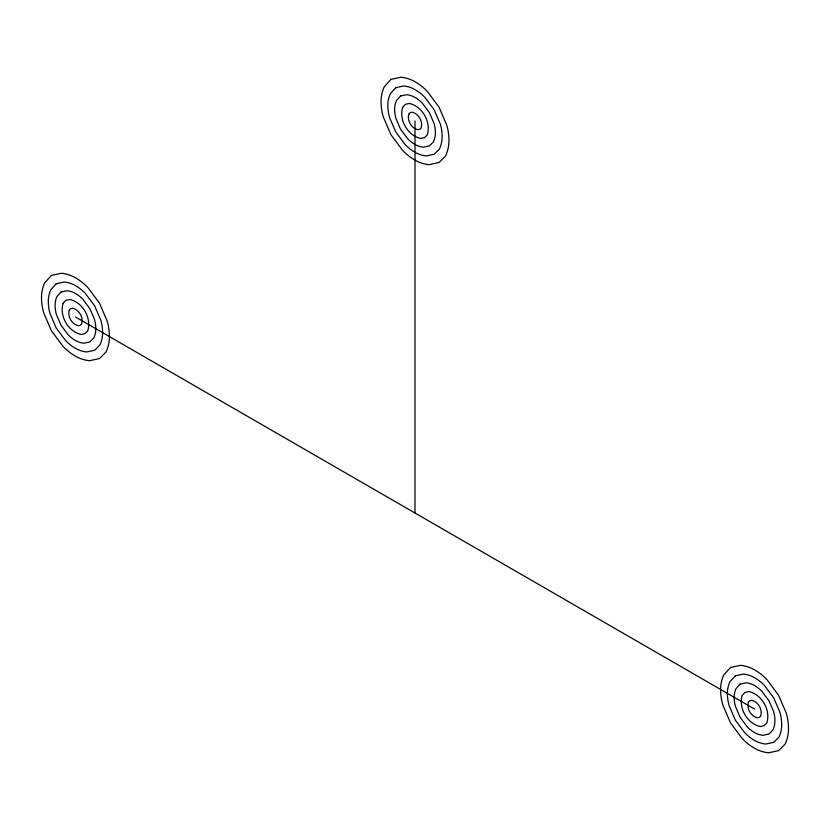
<?xml version="1.0" encoding="UTF-8"?>
<svg xmlns="http://www.w3.org/2000/svg" width="830" height="830" viewBox="0 0 830 830"><rect width="100%" height="100%" fill="white"/><g stroke="black" fill="none" stroke-linecap="round" stroke-linejoin="round"><path stroke-width="1.25" d="M75.457 316.977L754.543 709.059M415 120.941L415 513.023M63.122 303.365C59.179 315.971 68.195 331.575 81.081 334.469L85.054 333.619L87.71 330.952C91.85 318.264 82.844 302.421 69.824 299.485L65.85 300.346L63.122 303.365M69.284 310.171C67.323 316.479 71.826 324.281 78.269 325.723L80.261 325.298L81.589 323.97C83.654 317.62 79.151 309.704 72.646 308.231L70.654 308.667L69.284 310.171M402.664 107.329C398.732 119.935 407.738 135.539 420.623 138.434L424.607 137.583L427.263 134.917C431.393 122.228 422.397 106.385 409.377 103.449L405.393 104.31L402.664 107.329M408.837 114.135C406.866 120.443 411.369 128.245 417.812 129.688L419.804 129.262L421.132 127.934C423.196 121.585 418.694 113.669 412.188 112.195L410.196 112.631L408.837 114.135M742.207 695.436C738.275 708.042 747.291 723.656 760.176 726.551L764.15 725.69L766.806 723.034C770.935 710.335 761.94 694.492 748.919 691.566L744.946 692.417L742.207 695.436M748.38 702.242C746.409 708.55 750.911 716.352 757.354 717.805L759.346 717.369L760.674 716.041C762.739 709.692 758.247 701.775 751.731 700.313L749.739 700.738L748.38 702.242M51.45 275.394L44.613 282.937A35.036 35.036 0 0 0 41.5 297.379A54.873 54.873 0 0 0 43.772 313.014L51.45 330.848L63.059 346.401A54.873 54.873 0 0 0 75.457 356.184A35.036 35.036 0 0 0 89.516 360.708L99.465 358.57L106.105 351.92A37.205 37.205 0 0 0 109.404 336.586A54.873 54.873 0 0 0 107.132 320.951L99.465 303.116L87.856 287.564A54.873 54.873 0 0 0 75.457 277.77A35.036 35.036 0 0 0 61.389 273.246L51.45 275.394M56.243 283.715L50.786 289.743A28.033 28.033 0 0 0 48.296 301.3A43.897 43.897 0 0 0 50.111 313.802L56.243 328.068L65.539 340.518A43.897 43.897 0 0 0 75.457 348.351A28.033 28.033 0 0 0 86.704 351.962L94.662 350.25L99.974 344.927A29.766 29.766 0 0 0 102.619 332.664A43.897 43.897 0 0 0 100.803 320.162L94.662 305.897L85.376 293.447A43.897 43.897 0 0 0 75.457 285.613A28.033 28.033 0 0 0 64.201 281.993L56.243 283.715M61.047 292.025L56.948 296.559A21.02 21.02 0 0 0 55.081 305.222A32.92 32.92 0 0 0 56.45 314.601L61.047 325.298L68.019 334.635A32.92 32.92 0 0 0 75.457 340.507A21.02 21.02 0 0 0 83.892 343.215L89.858 341.929L93.842 337.945A22.317 22.317 0 0 0 95.824 328.742A32.92 32.92 0 0 0 94.464 319.363L89.858 308.667L82.896 299.329A32.92 32.92 0 0 0 75.457 293.457A21.02 21.02 0 0 0 67.012 290.739L61.047 292.025M390.992 79.358L384.166 86.901A35.036 35.036 0 0 0 381.043 101.343A54.873 54.873 0 0 0 383.315 116.968L390.992 134.802L402.602 150.365A54.873 54.873 0 0 0 415 160.149A35.036 35.036 0 0 0 429.069 164.672L439.008 162.535L445.648 155.884A37.205 37.205 0 0 0 448.957 140.55A54.873 54.873 0 0 0 446.685 124.915L439.008 107.08L427.398 91.518A54.873 54.873 0 0 0 415 81.734A35.036 35.036 0 0 0 400.932 77.211L390.992 79.358M395.796 87.679L390.328 93.707A28.033 28.033 0 0 0 387.838 105.265A43.897 43.897 0 0 0 389.654 117.767L395.796 132.032L405.082 144.482A43.897 43.897 0 0 0 415 152.315A28.033 28.033 0 0 0 426.247 155.926L434.204 154.214L439.516 148.892A29.766 29.766 0 0 0 442.162 136.628A43.897 43.897 0 0 0 440.346 124.127L434.204 109.851L424.919 97.411A43.897 43.897 0 0 0 415 89.578A28.033 28.033 0 0 0 403.754 85.957L395.796 87.679M400.589 95.99L396.501 100.513A21.02 21.02 0 0 0 394.624 109.187A32.92 32.92 0 0 0 395.993 118.566L400.589 129.262L407.561 138.6A32.92 32.92 0 0 0 415 144.472A21.02 21.02 0 0 0 423.435 147.18L429.411 145.893L433.385 141.909A22.317 22.317 0 0 0 435.377 132.707A32.92 32.92 0 0 0 434.007 123.328L429.411 112.631L422.439 103.294A32.92 32.92 0 0 0 415 97.421A21.02 21.02 0 0 0 406.565 94.703L400.589 95.99M730.535 667.465L723.708 675.008A35.036 35.036 0 0 0 720.596 689.45A54.873 54.873 0 0 0 722.868 705.085L730.535 722.92L742.145 738.482A54.873 54.873 0 0 0 754.543 748.266A35.036 35.036 0 0 0 768.611 752.789L778.55 750.642L785.19 743.991A37.205 37.205 0 0 0 788.5 728.657A54.873 54.873 0 0 0 786.228 713.032L778.55 695.198L766.941 679.635A54.873 54.873 0 0 0 754.543 669.851A35.036 35.036 0 0 0 740.485 665.328L730.535 667.465M735.339 675.786L729.871 681.814A28.033 28.033 0 0 0 727.381 693.372A43.897 43.897 0 0 0 729.197 705.874L735.339 720.15L744.624 732.589A43.897 43.897 0 0 0 754.543 740.422A28.033 28.033 0 0 0 765.8 744.043L773.757 742.321L779.059 737.009A29.766 29.766 0 0 0 781.704 724.735A43.897 43.897 0 0 0 779.889 712.233L773.757 697.968L764.461 685.518A43.897 43.897 0 0 0 754.543 677.685A28.033 28.033 0 0 0 743.296 674.074L735.339 675.786M740.142 684.107L736.044 688.63A21.02 21.02 0 0 0 734.177 697.293A32.92 32.92 0 0 0 735.536 706.672L740.142 717.369L747.104 726.707A32.92 32.92 0 0 0 754.543 732.579A21.02 21.02 0 0 0 762.988 735.297L768.954 734.011L772.938 730.016A22.317 22.317 0 0 0 774.919 720.814A32.92 32.92 0 0 0 773.55 711.435L768.954 700.738L761.982 691.4A32.92 32.92 0 0 0 754.543 685.528A21.02 21.02 0 0 0 746.108 682.82L740.142 684.107"/></g></svg>
